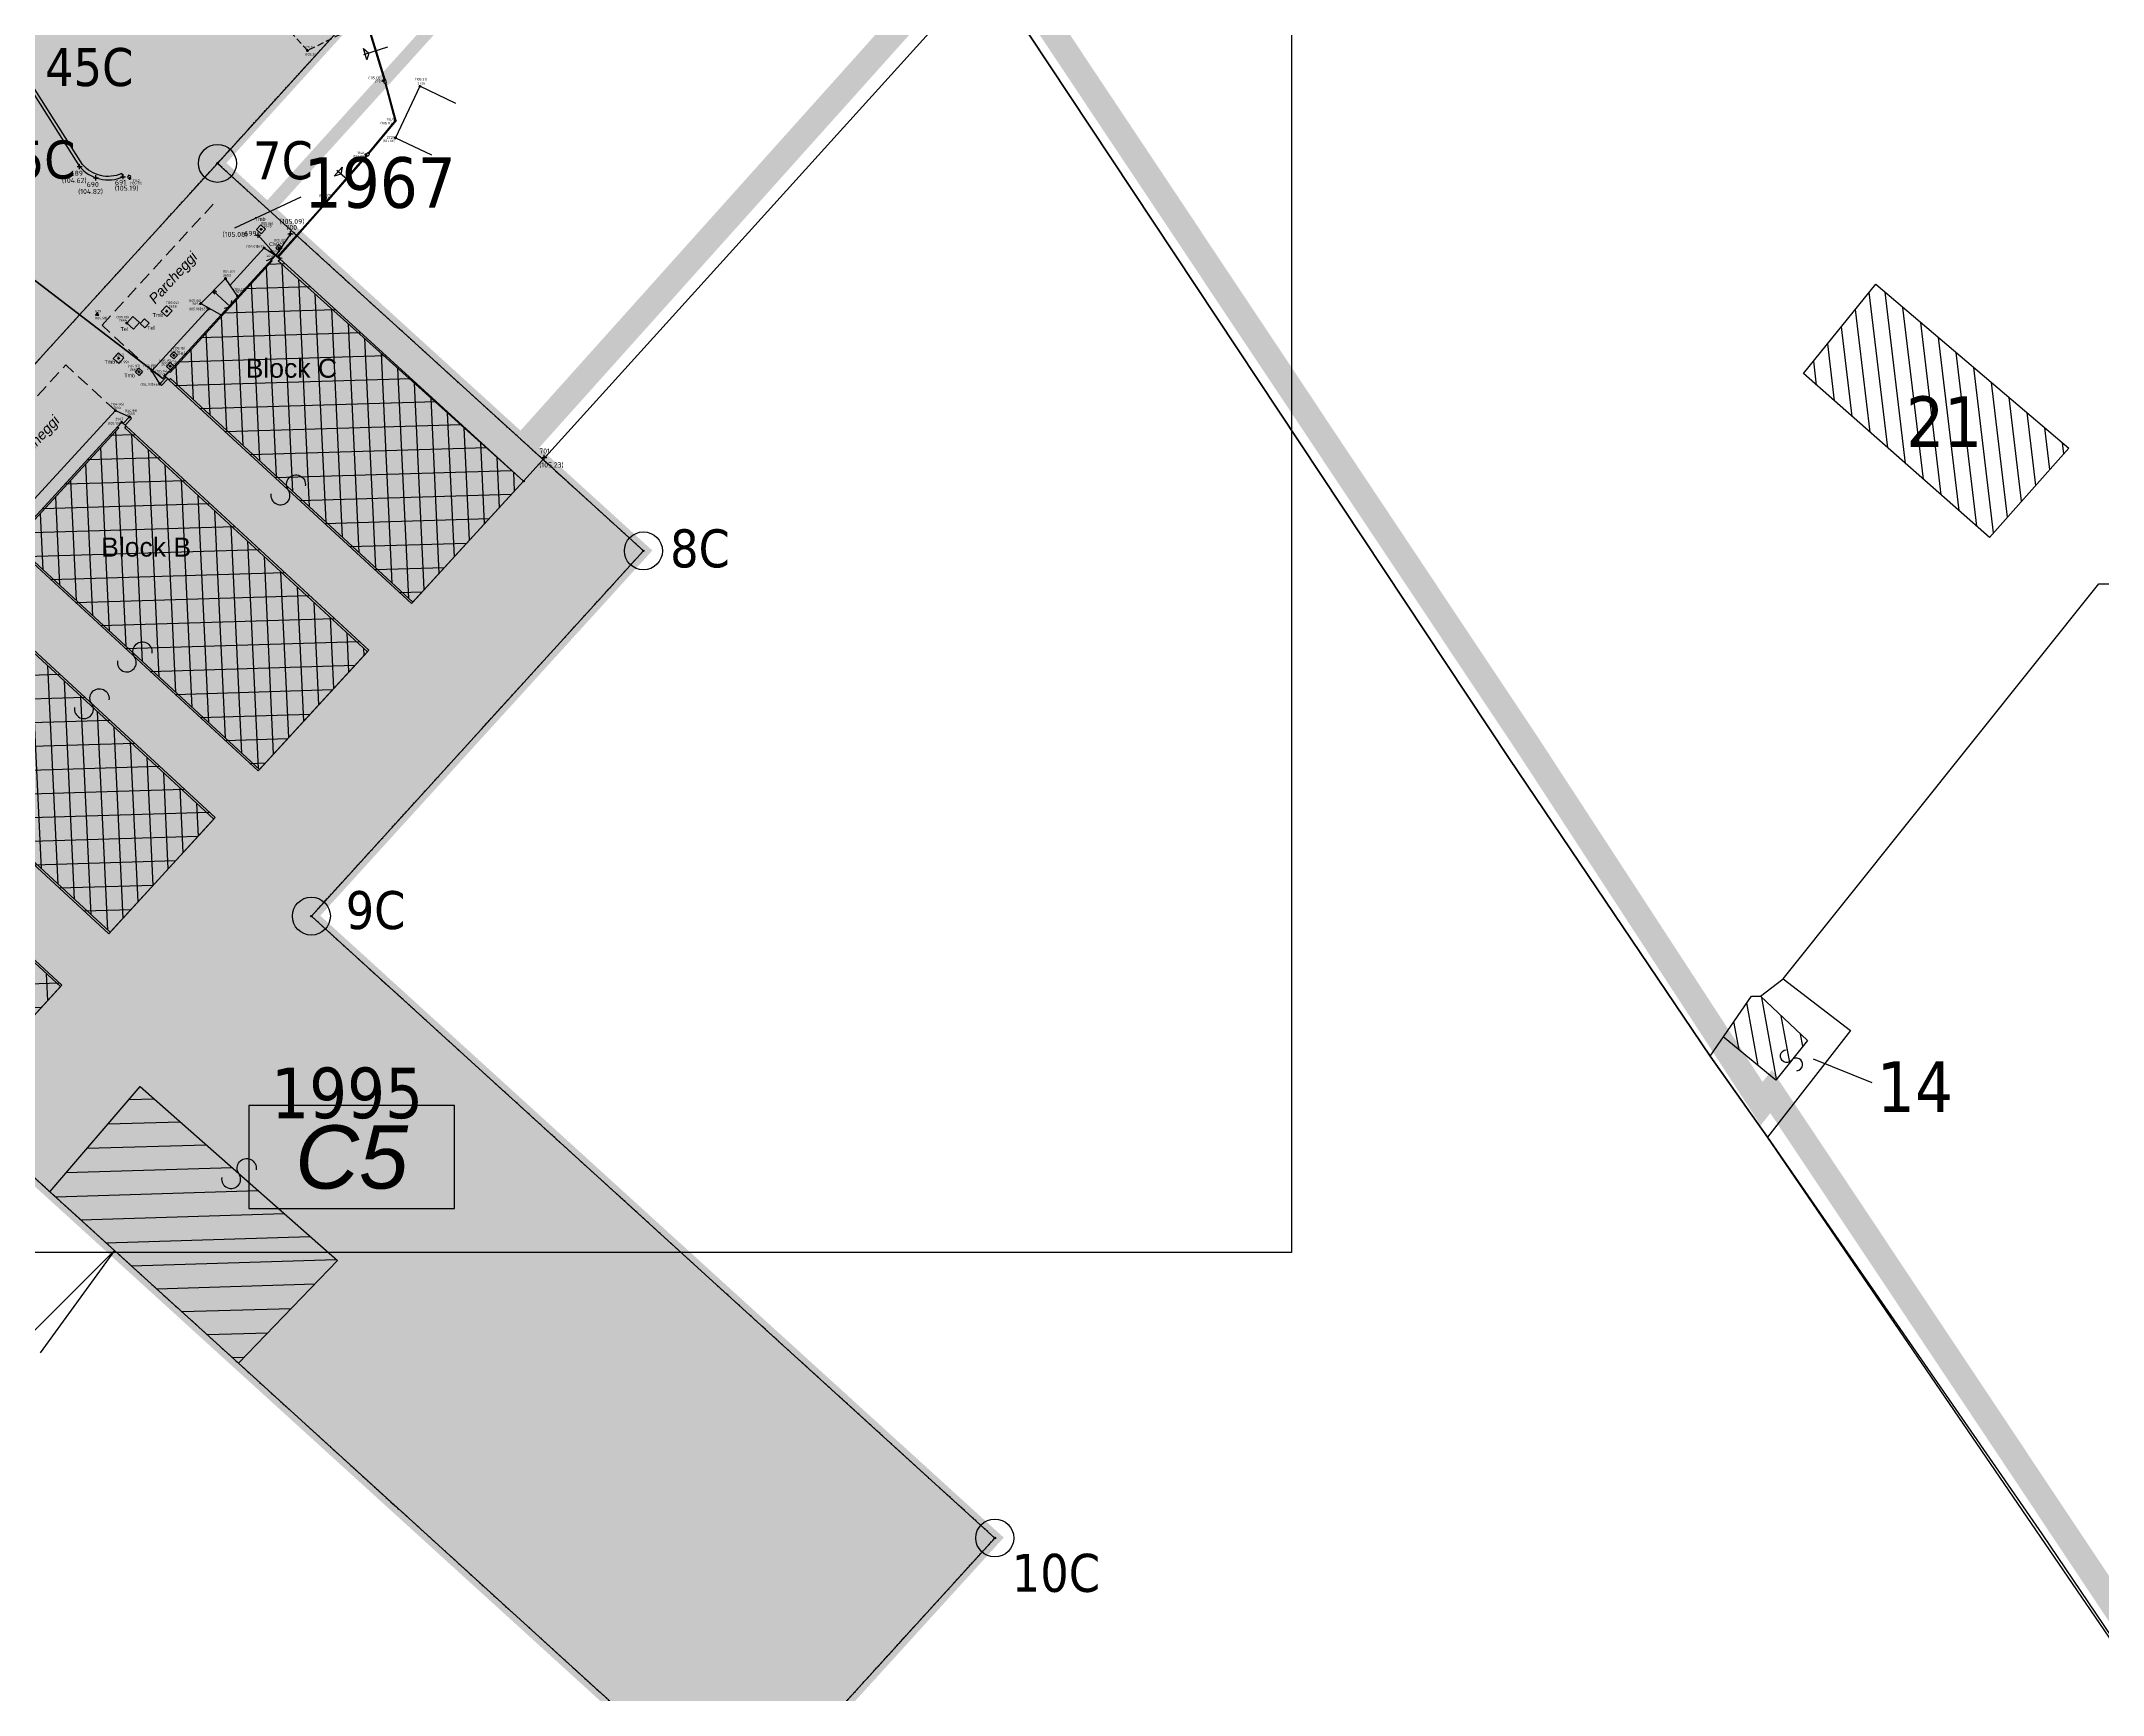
# Model space of a CAD drawing. Extents: x 9555 to 11275, y -8412 to -6382.
# Drawn here: x 10487.6 to 10650.5, y -8019.2 to -7888.6 of the extents above; entities that cross this region are included whole.
import ezdxf
from ezdxf.enums import TextEntityAlignment as Align

# ---------------------------------------------------------------- set-up
doc = ezdxf.new("R2010")
doc.units = 0
doc.header["$MEASUREMENT"] = 0
doc.header["$XCLIPFRAME"] = 2
doc.header["$PDMODE"] = 33
doc.header["$PDSIZE"] = 0.12
for name, pattern in [('DASHED', [0.75, 0.5, -0.25]), ('DASHEDX2', [1.5, 1, -0.5]), ('PHANTOM2', [1.25, 0.625, -0.125, 0.125, -0.125, 0.125, -0.125]), ('TRATTEGGIATA', [0.75, 0.5, -0.25])]:
    doc.linetypes.add(name, pattern=pattern)
doc.layers.get('0').update_dxf_attribs({"color": 53, "lineweight": 50})
for name, color, linetype in [('01_PROG', 7, 'Continuous'), ('02_CAT', 7, 'Continuous'), ('Conf Lotti-Retino', 253, 'Continuous'), ('Conf Lotti-Txt', 7, 'Continuous'), ('Conf Lotti_xLIMITE Comparto', 30, 'DASHEDX2'), ('Conf-N', 7, 'Continuous'), ('Conf-P', 2, 'Continuous'), ('Fgl-Cat_Txt-DivisioneAllegati', 161, 'DASHEDX2'), ('GEI-Nome_P', 6, 'Continuous'), ('GEI-Punti', 7, 'Continuous'), ('Gei-Punti_3D', 3, 'Continuous'), ('GEI-Quote_P', 3, 'Continuous'), ('GEI-Simboli', 6, 'Continuous'), ('Immagine', 181, 'Continuous'), ('Ril-Fabbr_Num', 7, 'Continuous'), ('Ril-Fabbr_Retino', 8, 'Continuous'), ('Ril-Muretto', 200, 'Continuous'), ('Ril-Muro', 6, 'Continuous'), ('Ril-Recinzione_Metallica', 4, 'Continuous'), ('Ril-Strada', 4, 'Continuous'), ('Ril-Struttura_cls', 4, 'Continuous'), ('Ril-Struttura_Rampa', 4, 'Continuous'), ('Ril-Tomb_CEMENTO-Cls', 5, 'Continuous'), ('Ril-Tomb_Telefono', 5, 'Continuous'), ('Ril-Tombino', 5, 'Continuous')]:
    doc.layers.add(name, color=color, linetype=linetype)
for name, color, linetype, lineweight in [('Conf Lotti', 2, 'PHANTOM2', 30), ('Fgl.957D_Estratto', 162, 'Continuous', 30), ('Fgl.957E_Estratto', 5, 'Continuous', 30), ('Fgl.958_Estratto', 190, 'Continuous', 30), ('Fr01 Fgl. 957D', 140, 'Continuous', 30), ('Fr02 Fgl. 957E', 150, 'Continuous', 30), ('Ril-Fabbr', 9, 'Continuous', 30), ('x Area Rilievo', 1, 'Continuous', 15)]:
    doc.layers.add(name, color=color, linetype=linetype, lineweight=lineweight)
doc.layers.add('Gei-Nome_p(OFF)', color=251, linetype='Continuous', plot=False)
doc.styles.add('Arial', font='arial.ttf')
doc.styles.add('ArialCorsivo', font='ariali.ttf')
doc.styles.add('HELVLA', font='helvl', dxfattribs={"width": 0.8})
doc.styles.get("Standard").update_dxf_attribs({"font": 'isocp.shx'})
doc.styles.add('Tahoma', font='tahoma.ttf')
picture_1 = doc.add_image_def('image1.png', size_in_pixel=(3510, 4950))
picture_2 = doc.add_image_def('image2.png', size_in_pixel=(4950, 3510))
picture_3 = doc.add_image_def('image3.png', size_in_pixel=(3510, 4950))

# ---------------------------------------------------------------- blocks, each defined once
blk = doc.blocks.new('LOTTO-N')
at = {"layer": 'Conf Lotti-Txt'}
blk.add_lwpolyline([(-1.625, -0.814), (1.625, -0.814), (1.625, 0.814), (-1.625, 0.814)], close=True, dxfattribs=at)
at = {"layer": 'Conf Lotti-Txt', "style": 'ArialCorsivo', "flags": 4}
blk.add_attdef('Num', text='', height=1, dxfattribs=at).set_placement((0, 0), align=Align.MIDDLE)
blk = doc.blocks.new('P-Lotto')
at = {"layer": 'Conf-N'}
blk.add_circle((0, 0), 1.5, dxfattribs=at)
at = {"layer": 'Conf-P'}
blk.add_point((0, 0), dxfattribs=at)
blk = doc.blocks.new('20043-1_Prog-Confini')
at = {"layer": 'Conf Lotti-Retino'}
h = blk.add_hatch(color=256, dxfattribs=at)
h.paths.add_polyline_path([(10440.9, -7860.83), (10481.59, -7897.83), (10443.96, -7939.22), (10455.05, -7949.31), (10501.48, -7898.27), (10547.19, -7848), (10411.97, -7725.03), (10340.58, -7745.23), (10225.51, -7871.76), (10219.57, -7866.35), (10165.52, -7925.78), (10195.69, -7953.18), (10249.91, -8002.48), (10270.62, -8021.32), (10278.9, -8012.22), (10188.64, -7930.14), (10307.73, -7799.19), (10366.91, -7853.01), (10397.98, -7881.27), (10388.56, -7891.63), (10401.88, -7903.74)])
h.paths.add_polyline_path([(10406.06, -7872.39), (10374.99, -7844.14), (10315.8, -7790.31), (10347.15, -7755.84), (10408.83, -7738.39), (10442.94, -7769.41), (10528.02, -7846.79), (10491.69, -7886.74), (10437.68, -7837.62)], flags=16)
blk.add_hatch(color=41, dxfattribs=at).paths.add_polyline_path([(10455.05, -7949.31), (10542.72, -8029.04), (10562.91, -8006.85), (10508.9, -7957.73), (10535.14, -7928.88), (10501.48, -7898.27)])
at = {"layer": 'Conf Lotti'}
for p, q in [((10455.05, -7949.31), (10547.19, -7848)), ((10535.14, -7928.88), (10501.48, -7898.27)), ((10508.9, -7957.73), (10535.14, -7928.88)), ((10443.96, -7939.22), (10542.72, -8029.04)), ((10562.91, -8006.85), (10508.9, -7957.73)), ((10542.72, -8029.04), (10562.91, -8006.85))]:
    blk.add_line(p, q, dxfattribs=at)
at = {"layer": 'Conf Lotti_xLIMITE Comparto', "const_width": 1}
blk.add_lwpolyline([(10220.16, -8076.81), (10388.56, -7891.63), (10442.57, -7940.74), (10443.96, -7939.22), (10542.72, -8029.04), (10562.91, -8006.85), (10508.9, -7957.73), (10535.14, -7928.88), (10501.48, -7898.27), (10547.19, -7848), (10411.97, -7725.03), (10340.58, -7745.23), (10225.51, -7871.76), (10219.57, -7866.35), (10165.52, -7925.78), (10195.69, -7953.18), (10145.19, -8008.63)], close=True, dxfattribs=at)
at = {"layer": 'Conf Lotti_xLIMITE Comparto', "linetype": 'Continuous'}
blk.add_lwpolyline([(10419.2, -7998.27), (10479.2, -7998.27), (10493.34, -7984.13), (10487.46, -7992.22)], dxfattribs=at)
at = {"layer": 'Conf Lotti-Txt'}
ref = blk.add_blockref('LOTTO-N', (10512.08, -7976.75), dxfattribs=dict(at, xscale=5, yscale=5, zscale=5))
ref.add_attrib('Num', 'C5', dxfattribs={"height": 5, "style": 'ArialCorsivo'}).set_placement((10512.08, -7976.75), align=Align.MIDDLE)
at = {"layer": 'Conf-P'}
for p in [(10501.48, -7898.27), (10535.14, -7928.88), (10508.9, -7957.73), (10562.91, -8006.85)]:
    blk.add_blockref('P-Lotto', p, dxfattribs=at)
at = {"layer": 'Conf-N', "style": 'Tahoma'}
for s, p in [('45C', (10487.86, -7892.16)), ('15C', (10483.29, -7899.47)), ('7C', (10504.3, -7899.52)), ('8C', (10537.25, -7930.18)), ('9C', (10511.61, -7958.75)), ('10C', (10564.25, -8011.1))]:
    blk.add_text(s, height=3, dxfattribs=at).set_placement(p)
blk = doc.blocks.new('-Fgl. 957D Estratto Foglio Intero_PostFR1')
at = {"layer": 'Immagine'}
image = blk.add_image(picture_1, insert=(10047.11, -8052.47), size_in_units=(594.32, 838.15), rotation=0.00162, dxfattribs=at)
image.set_boundary_path([(307.5, 335.18), (3170.12, 4586.92)])
image.dxf.flags = 15
blk = doc.blocks.new('-Fgl. 957E Estratto Foglio Intero_PostFR2')
at = {"layer": 'Immagine'}
image = blk.add_image(picture_2, insert=(9917.28, -8422.51), size_in_units=(838.18, 594.35), rotation=0.00109, dxfattribs=at)
image.set_boundary_path([(308.76, 193.63), (4680.16, 3410.46)])
image.dxf.flags = 15
blk = doc.blocks.new('-Fgl. 958 Estratto Foglio Intero_PostFR3')
at = {"layer": 'Immagine'}
image = blk.add_image(picture_3, insert=(9716.79, -8308.18), size_in_units=(1485.81, 2095.38), rotation=-0.00104, dxfattribs=at)
image.set_boundary_path([(486.986, 415.044), (2987.88, 4584.843)])
image.dxf.flags = 15
blk = doc.blocks.new('- Fogli_Unione (Estratti_20043_SpostatoComeAll.957E_SuRIL_PostFR1-FR2-FR3 (2021-02-08)')
for name in ['-Fgl. 958 Estratto Foglio Intero_PostFR3', '-Fgl. 957D Estratto Foglio Intero_PostFR1', '-Fgl. 957E Estratto Foglio Intero_PostFR2']:
    blk.add_blockref(name, (0, 0))
blk = doc.blocks.new('2493-1_PostFRAZ')
at = {"layer": 'Fgl.957D_Estratto', "lineweight": -3}
h = blk.add_hatch(dxfattribs=at)
h.set_pattern_fill('ANSI31', color=174, scale=15, angle=316.73122, style=0)
h.paths.add_polyline_path([(10469.66, -7945.17), (10460.98, -7954.7), (10480.59, -7972.54), (10489.18, -7963.18)])
h.paths.add_polyline_path([(10495.38, -7971.19), (10488.24, -7979.5), (10503.15, -7993.05), (10510.96, -7984.94)])
h.paths.add_polyline_path([(10506.09, -7905.52), (10497.33, -7915.07), (10516.81, -7933.04), (10525.67, -7923.37)])
h.paths.add_polyline_path([(10504.69, -7946.26), (10485.18, -7928.25), (10493.91, -7918.71), (10513.43, -7936.72)])
h.paths.add_polyline_path([(10501.3, -7949.95), (10481.79, -7931.95), (10473.39, -7941.13), (10492.89, -7959.12)])
at = {"layer": 'Fgl.958_Estratto', "lineweight": -3}
h = blk.add_hatch(dxfattribs=at)
h.set_pattern_fill('ANSI31', color=174, scale=10, angle=231.802, style=0)
h.set_pattern_definition([(276.801993, (11148.3709, 5134.433), (1.24120174, 0.14804812), [])])
h.paths.add_polyline_path([(10647.78, -7920.76), (10641.52, -7927.82), (10626.83, -7914.88), (10632.53, -7907.82)])
h = blk.add_hatch(dxfattribs=at)
h.set_pattern_fill('ANSI31', color=174, scale=10, angle=235.3175, style=0)
h.set_pattern_definition([(280.317459, (10326.2632, 5093.7687), (1.22978813, 0.22387752), [])])
h.paths.add_polyline_path([(10627.13, -7967.55), (10624.62, -7970.68), (10620.48, -7967.26), (10622.71, -7964.04), (10623.41, -7964.05)])
at = {"layer": 'Fgl-Cat_Txt-DivisioneAllegati', "const_width": 2}
blk.add_lwpolyline([(10702.69, -8099.8), (10705.7, -8097.6), (10665, -8032.71), (10624.26, -7971.58), (10623.51, -7972.54), (10605.08, -7944.28), (10562.18, -7879.9), (10525.19, -7921.14), (10505.72, -7903.79), (10497.19, -7913.06), (10472.27, -7892.92), (10440.45, -7863.62), (10396.21, -7912.03), (10395.18, -7911.1), (10388.24, -7918.53), (10387.58, -7917.81), (10339.97, -7969.72), (10333.59, -7976.51), (10323.14, -7967.25), (10242.66, -7892.83), (10231.65, -7862.04)], dxfattribs=at)
at = {"layer": 'Fgl.957D_Estratto'}
blk.add_lwpolyline([(10246.98, -7899.38), (10263.11, -7914.55), (10321.69, -7968.84), (10333.58, -7979.54), (10341.57, -7971.12), (10387.52, -7920.83), (10388.26, -7921.57), (10395.95, -7913.34), (10396.94, -7914.25), (10406.33, -7903.43), (10440.26, -7866.1), (10476.37, -7899.37), (10497.16, -7915.26), (10506.09, -7905.52), (10525.67, -7923.37), (10562.24, -7882.95)], dxfattribs=at)
at = {"layer": 'Fgl.957E_Estratto'}
for points in [[(10701.6, -8098.12), (10703.24, -8096.9), (10670.76, -8043.61), (10623.97, -7975.2), (10619.43, -7968.79), (10603.55, -7945.28), (10562.24, -7882.95), (10525.67, -7923.37), (10506.09, -7905.52), (10497.16, -7915.26), (10476.37, -7899.37), (10440.26, -7866.1), (10406.33, -7903.43), (10396.94, -7914.25), (10395.95, -7913.34), (10388.26, -7921.57), (10387.52, -7920.83), (10341.57, -7971.12), (10333.58, -7979.54), (10321.69, -7968.84), (10263.11, -7914.55), (10246.98, -7899.38)], [(10497.33, -7915.07), (10516.81, -7933.04), (10525.67, -7923.37)], [(10480.56, -7972.58), (10489.18, -7963.18), (10469.66, -7945.17)], [(10488.24, -7979.5), (10495.38, -7971.19), (10510.96, -7984.94), (10503.15, -7993.05)]]:
    blk.add_lwpolyline(points, dxfattribs=at)
for points in [[(10504.69, -7946.26), (10485.18, -7928.25), (10493.91, -7918.71), (10513.43, -7936.72)], [(10501.3, -7949.95), (10481.79, -7931.95), (10473.39, -7941.13), (10492.89, -7959.12)]]:
    blk.add_lwpolyline(points, close=True, dxfattribs=at)
for points in [[(10505.71, -7924.36, 1.496606), (10507.07, -7924.05, -1.496606), (10508.42, -7923.75)], [(10493.58, -7937.56, 1.496606), (10494.93, -7937.26, -1.496606), (10496.29, -7936.95)], [(10490.19, -7941.25, 1.496606), (10491.54, -7940.95, -1.496606), (10492.9, -7940.65)], [(10501.82, -7978.37, 1.496606), (10503.17, -7978.06, -1.496606), (10504.53, -7977.76)]]:
    blk.add_lwpolyline(points, format="xyb", dxfattribs=at)
at = {"layer": 'Fgl.958_Estratto'}
blk.add_line((10627.58, -7969.01), (10632.23, -7970.86), dxfattribs=at)
for points in [[(10572.59, -7655), (10558.95, -7661.73), (10493, -7695.39), (10465.37, -7710.82), (10460.55, -7714.47), (10455.43, -7719.71), (10451.89, -7724.54), (10447.52, -7731.88), (10440.03, -7747.64), (10436.87, -7755.15), (10492.98, -7844.03), (10523.92, -7825.12), (10562.24, -7882.95), (10603.55, -7945.28), (10619.43, -7968.79), (10623.97, -7975.2), (10645.66, -8006.53), (10670.76, -8043.61), (10703.02, -8097.08)], [(10619.43, -7968.79), (10622.71, -7964.04), (10623.41, -7964.05), (10625.21, -7962.68), (10650.15, -7931.48), (10652.89, -7931.48), (10703.83, -7968.48), (10716.08, -7956.67), (10752.16, -7993.59)], [(10625.21, -7962.68), (10630.54, -7966.75), (10623.97, -7975.2)], [(10623.41, -7964.05), (10627.13, -7967.55), (10624.62, -7970.68), (10620.48, -7967.26)]]:
    blk.add_lwpolyline(points, dxfattribs=at)
blk.add_lwpolyline([(10632.53, -7907.82), (10647.78, -7920.76), (10641.52, -7927.82), (10626.83, -7914.88)], close=True, dxfattribs=at)
blk.add_lwpolyline([(10626.29, -7969.94, 1.496606), (10625.87, -7969.12, -1.496606), (10625.46, -7968.29)], format="xyb", dxfattribs=at)
at = {"layer": 'Fr01 Fgl. 957D'}
blk.add_line((10502.84, -7903.36), (10508.09, -7900.92), dxfattribs=at)
for points in [[(10501.48, -7898.27), (10542.5, -7853.16)], [(10501.48, -7898.27), (10490.59, -7910.24)], [(10527.21, -7921.67), (10501.48, -7898.27)]]:
    blk.add_lwpolyline(points, dxfattribs=at)
at = {"layer": 'Fr02 Fgl. 957E', "color": 140}
blk.add_line((10503.15, -7993.05), (10488.24, -7979.5), dxfattribs=at)
at = {"layer": 'Fr02 Fgl. 957E'}
for points in [[(10490.59, -7910.24), (10455.05, -7949.31), (10460.98, -7954.7)], [(10503.15, -7993.05), (10542.72, -8029.04), (10562.91, -8006.85), (10508.9, -7957.73), (10535.14, -7928.88), (10527.21, -7921.67)], [(10480.59, -7972.54), (10488.24, -7979.5)]]:
    blk.add_lwpolyline(points, dxfattribs=at)
at = {"layer": '02_CAT'}
blk.add_blockref('- Fogli_Unione (Estratti_20043_SpostatoComeAll.957E_SuRIL_PostFR1-FR2-FR3 (2021-02-08)', (2.4, 6.76), dxfattribs=at)
at = {"layer": 'Fgl.958_Estratto', "style": 'Tahoma'}
for s, p in [('21', (10634.93, -7920.67)), ('14', (10632.62, -7973.2))]:
    blk.add_text(s, height=4, dxfattribs=at).set_placement(p)
at = {"layer": 'Fr01 Fgl. 957D', "style": 'Tahoma'}
blk.add_text('1967', height=4, dxfattribs=at).set_placement((10508.31, -7901.78))
at = {"layer": 'Fr02 Fgl. 957E', "style": 'Tahoma'}
blk.add_text('1995', height=4, dxfattribs=at).set_placement((10505.72, -7973.69))

msp = doc.modelspace()

# ---------------------------------------------------------------- hatches: boundary and pattern name
at = {"layer": 'Ril-Fabbr_Retino'}
h = msp.add_hatch(dxfattribs=at)
h.set_pattern_fill('ANSI31', color=256, scale=10, angle=47.7)
edge = h.paths.add_edge_path()
edge.add_line((10469.91, -7945.62), (10470.02, -7945.5))
edge.add_line((10470.02, -7945.5), (10469.66, -7945.17))
edge.add_line((10469.66, -7945.17), (10469.33, -7945.53))
edge.add_line((10469.33, -7945.53), (10469.43, -7945.63))
edge.add_line((10469.43, -7945.63), (10461.37, -7954.43))
edge.add_line((10461.37, -7954.43), (10461.26, -7954.33))
edge.add_line((10461.26, -7954.33), (10460.93, -7954.69))
edge.add_line((10460.93, -7954.69), (10461.29, -7955.02))
edge.add_line((10461.29, -7955.02), (10461.4, -7954.91))
edge.add_line((10461.4, -7954.91), (10480.32, -7972.36))
edge.add_arc((10478.38, -7974.7), 3.04, 44.3007, 50.3101, ccw=False)
edge.add_line((10480.56, -7972.58), (10489.07, -7963.29))
edge.add_line((10489.07, -7963.29), (10469.91, -7945.62))
h.paths.add_polyline_path([(10501.19, -7950.07), (10482.04, -7932.4), (10482.15, -7932.28), (10481.79, -7931.95), (10481.45, -7932.31), (10481.56, -7932.4), (10473.82, -7940.86), (10473.72, -7940.77), (10473.39, -7941.13), (10473.5, -7941.23), (10473.49, -7941.23), (10473.75, -7941.46), (10473.86, -7941.34), (10493, -7959)])
h.paths.add_polyline_path([(10513.33, -7936.84), (10494.17, -7919.16), (10494.27, -7919.04), (10493.91, -7918.71), (10493.58, -7919.07), (10493.68, -7919.16), (10485.61, -7927.99), (10485.51, -7927.89), (10485.18, -7928.25), (10485.54, -7928.59), (10485.65, -7928.47), (10504.8, -7946.14)])
h.paths.add_polyline_path([(10525.67, -7923.37), (10506.29, -7905.96), (10506.4, -7905.85), (10506.04, -7905.51), (10505.71, -7905.88), (10505.81, -7905.97), (10497.74, -7914.78), (10497.64, -7914.69), (10497.31, -7915.05), (10497.67, -7915.38), (10497.78, -7915.26), (10516.92, -7932.92)])
h.paths.add_polyline_path([(10473.62, -7941.21), (10473.75, -7941.21), (10473.75, -7940.94), (10473.62, -7940.94)], flags=16)
h.paths.add_polyline_path([(10481.57, -7932.16), (10481.76, -7932.16), (10481.76, -7931.87), (10481.57, -7931.87)])

# ---------------------------------------------------------------- linework, layer by layer
for p, q in [((10497.42, -7915.15), (10497.31, -7915.05)), ((10494.04, -7918.82), (10493.91, -7918.71))]:
    msp.add_line(p, q)
at = {"layer": 'Gei-Nome_p(OFF)'}
for p, q in [((10504.49, -7903.94), (10504.89, -7903.94)), ((10504.69, -7904.14), (10504.69, -7903.74)), ((10507.05, -7903.83), (10507.45, -7903.83)), ((10507.25, -7904.03), (10507.25, -7903.63))]:
    msp.add_line(p, q, dxfattribs=at)
msp.add_lwpolyline([(10507.25, -7903.83), (10506.09, -7905.52), (10504.69, -7903.94)], dxfattribs=at)
for centre, radius, start, end in [((10504.69, -7903.94), 2.11, 288.0728, 324.8778), ((10507.25, -7903.83), 2.05, 221.1516, 251.0531)]:
    msp.add_arc(centre, radius, start, end, dxfattribs=at)
for p in [(10507.25, -7903.83), (10506.09, -7905.52)]:
    msp.add_point(p, dxfattribs=at)
at = {"layer": 'GEI-Punti', "lineweight": 30}
msp.add_lwpolyline([(10491.98, -7910.04), (10491.85, -7910.27), (10492.11, -7910.27)], close=True, dxfattribs=at)
at = {"layer": 'GEI-Punti'}
for p in [(10508.6, -7889.36), (10514.6, -7891.74), (10517.48, -7892.18), (10515.53, -7894.9), (10515.55, -7896.25), (10513.21, -7897.58), (10490.59, -7898.53), (10491.88, -7899.41), (10494.02, -7899.33), (10494.56, -7899.46), (10509.99, -7901.28), (10504.93, -7903.48), (10505.17, -7904.95), (10506.04, -7905.51), (10506.34, -7904.94), (10502.12, -7907.36), (10500.17, -7909.34), (10503.06, -7908.73), (10491.98, -7910.19), (10494.32, -7910.88), (10497.47, -7909.95), (10500.8, -7909.76), (10493.67, -7913.66), (10497.74, -7914.29), (10498.03, -7913.43), (10495.28, -7914.73), (10496.3, -7914.67), (10496.93, -7915.68), (10497.31, -7915.05), (10493.42, -7917.8), (10493.91, -7918.71), (10494.53, -7918.29), (10525.67, -7923.37)]:
    msp.add_point(p, dxfattribs=at)
at = {"layer": 'Gei-Punti_3D'}
for p in [(10508.6, -7889.36, 105.24), (10514.6, -7891.74, 105.17), (10517.48, -7892.18, 105.31), (10515.53, -7894.9, 105.11), (10515.55, -7896.25, 105.06), (10513.21, -7897.58, 105.08), (10490.59, -7898.53, 104.62), (10491.88, -7899.41, 104.82), (10494.02, -7899.33, 105.19), (10494.56, -7899.46, 105.1), (10509.99, -7901.28, 105.07), (10504.69, -7903.94, 105.08), (10504.93, -7903.48, 105.06), (10507.25, -7903.83, 105.09), (10505.17, -7904.95, 105.01), (10506.04, -7905.51, 105.03), (10506.34, -7904.94, 105.02), (10502.12, -7907.36, 105.02), (10500.17, -7909.34, 105), (10503.06, -7908.73, 105.2), (10491.98, -7910.19, 104.98), (10494.32, -7910.88, 105), (10497.47, -7909.95, 105.04), (10500.8, -7909.76, 105.06), (10493.67, -7913.66, 104.99), (10497.74, -7914.29, 105.15), (10498.03, -7913.43, 105.15), (10495.28, -7914.73, 104.97), (10496.3, -7914.67, 104.98), (10496.93, -7915.68, 104.99), (10497.31, -7915.05, 105.14), (10493.42, -7917.8, 104.96), (10493.91, -7918.71, 105.13), (10494.53, -7918.29, 104.99), (10527.31, -7921.49, 105.23)]:
    msp.add_point(p, dxfattribs=at)
at = {"layer": 'GEI-Simboli'}
for p, q in [((10508.5, -7889.36), (10508.7, -7889.36)), ((10508.6, -7889.46), (10508.6, -7889.26)), ((10514.5, -7891.74), (10514.7, -7891.74)), ((10514.6, -7891.84), (10514.6, -7891.64)), ((10517.38, -7892.18), (10517.58, -7892.18)), ((10517.48, -7892.28), (10517.48, -7892.08)), ((10515.53, -7895), (10515.53, -7894.8)), ((10515.43, -7894.9), (10515.63, -7894.9)), ((10515.45, -7896.25), (10515.65, -7896.25)), ((10515.55, -7896.35), (10515.55, -7896.15)), ((10513.11, -7897.58), (10513.31, -7897.58)), ((10513.21, -7897.68), (10513.21, -7897.48)), ((10490.39, -7898.53), (10490.79, -7898.53)), ((10490.59, -7898.73), (10490.59, -7898.33)), ((10491.68, -7899.41), (10492.08, -7899.41)), ((10491.88, -7899.61), (10491.88, -7899.21)), ((10493.82, -7899.33), (10494.22, -7899.33)), ((10494.02, -7899.53), (10494.02, -7899.13)), ((10494.46, -7899.46), (10494.66, -7899.46)), ((10494.56, -7899.56), (10494.56, -7899.36)), ((10509.89, -7901.28), (10510.09, -7901.28)), ((10509.99, -7901.38), (10509.99, -7901.18)), ((10504.83, -7903.48), (10505.03, -7903.48)), ((10504.93, -7903.58), (10504.93, -7903.38)), ((10505.07, -7904.95), (10505.27, -7904.95)), ((10505.17, -7905.05), (10505.17, -7904.85)), ((10505.94, -7905.51), (10506.14, -7905.51)), ((10506.04, -7905.61), (10506.04, -7905.41)), ((10506.24, -7904.94), (10506.44, -7904.94)), ((10506.34, -7905.04), (10506.34, -7904.84)), ((10502.02, -7907.36), (10502.23, -7907.36)), ((10502.12, -7907.46), (10502.12, -7907.26)), ((10500.07, -7909.34), (10500.27, -7909.34)), ((10500.17, -7909.44), (10500.17, -7909.24)), ((10502.96, -7908.73), (10503.16, -7908.73)), ((10503.06, -7908.83), (10503.06, -7908.63)), ((10491.88, -7910.19), (10492.08, -7910.19)), ((10491.98, -7910.29), (10491.98, -7910.09)), ((10494.22, -7910.88), (10494.42, -7910.88)), ((10494.32, -7910.98), (10494.32, -7910.78)), ((10497.37, -7909.95), (10497.57, -7909.95)), ((10497.47, -7910.05), (10497.47, -7909.85)), ((10500.7, -7909.76), (10500.9, -7909.76)), ((10500.8, -7909.86), (10500.8, -7909.66)), ((10493.57, -7913.66), (10493.77, -7913.66)), ((10493.67, -7913.76), (10493.67, -7913.56)), ((10497.64, -7914.29), (10497.84, -7914.29)), ((10497.74, -7914.39), (10497.74, -7914.19)), ((10497.93, -7913.43), (10498.13, -7913.43)), ((10498.03, -7913.53), (10498.03, -7913.33)), ((10495.18, -7914.73), (10495.38, -7914.73)), ((10495.28, -7914.83), (10495.28, -7914.63)), ((10496.2, -7914.67), (10496.4, -7914.67)), ((10496.3, -7914.77), (10496.3, -7914.57)), ((10496.83, -7915.68), (10497.03, -7915.68)), ((10496.93, -7915.78), (10496.93, -7915.58)), ((10497.21, -7915.05), (10497.41, -7915.05)), ((10497.31, -7915.15), (10497.31, -7914.95)), ((10493.32, -7917.8), (10493.52, -7917.8)), ((10493.42, -7917.9), (10493.42, -7917.7)), ((10493.81, -7918.71), (10494.01, -7918.71)), ((10493.91, -7918.81), (10493.91, -7918.61)), ((10494.43, -7918.29), (10494.63, -7918.29)), ((10494.53, -7918.39), (10494.53, -7918.19)), ((10527.11, -7921.49), (10527.51, -7921.49)), ((10527.31, -7921.69), (10527.31, -7921.29))]:
    msp.add_line(p, q, dxfattribs=at)
at = {"layer": 'Ril-Fabbr'}
for points in [[(10525.67, -7923.37), (10506.29, -7905.96), (10506.4, -7905.85), (10506.04, -7905.51), (10505.71, -7905.88), (10505.81, -7905.97), (10497.74, -7914.78), (10497.64, -7914.69), (10497.31, -7915.05), (10497.67, -7915.38), (10497.78, -7915.26), (10516.92, -7932.92), (10525.67, -7923.37)], [(10489.07, -7963.29), (10469.91, -7945.62), (10470.02, -7945.5), (10469.66, -7945.17), (10469.33, -7945.53), (10469.43, -7945.63), (10461.37, -7954.43), (10461.26, -7954.33), (10460.93, -7954.69), (10461.29, -7955.02), (10461.4, -7954.91), (10480.56, -7972.58), (10489.07, -7963.29)]]:
    msp.add_lwpolyline(points, dxfattribs=at)
for points in [[(10513.33, -7936.84), (10494.17, -7919.16), (10494.27, -7919.04), (10493.91, -7918.71), (10493.58, -7919.07), (10493.68, -7919.16), (10485.61, -7927.99), (10485.51, -7927.89), (10485.18, -7928.25), (10485.54, -7928.59), (10485.65, -7928.47), (10504.8, -7946.14)], [(10493, -7959), (10501.19, -7950.07), (10482.04, -7932.4), (10482.15, -7932.28), (10481.79, -7931.95), (10481.45, -7932.31), (10481.56, -7932.4), (10473.82, -7940.86), (10473.72, -7940.77), (10473.39, -7941.13), (10473.75, -7941.46), (10473.86, -7941.34)]]:
    msp.add_lwpolyline(points, close=True, dxfattribs=at)
at = {"layer": 'Ril-Muretto'}
msp.add_lwpolyline([(10493.91, -7899.08, -0.328146), (10490.81, -7898.37), (10483.45, -7886.78), (10481.18, -7884.77), (10474.96, -7874.98), (10466.57, -7861.55), (10467.12, -7861.28), (10466.99, -7861.01), (10466.38, -7861.31, 0.23217), (10466.31, -7861.65), (10474.73, -7875.12), (10480.97, -7884.94), (10483.25, -7886.96), (10490.59, -7898.53, 0.330043), (10494.02, -7899.33)], format="xyb", close=True, dxfattribs=at)
at = {"layer": 'Ril-Muro'}
for points in [[(10497.42, -7915.15), (10496.93, -7915.68), (10497.07, -7915.82), (10497.56, -7915.28)], [(10494.19, -7918.96), (10494.68, -7918.42), (10494.53, -7918.29), (10494.04, -7918.82)]]:
    msp.add_lwpolyline(points, dxfattribs=at)
at = {"layer": 'Ril-Recinzione_Metallica'}
for p, q in [((10514.92, -7889.1), (10513.01, -7889.69)), ((10512.41, -7900.14), (10510.9, -7898.82)), ((10509.91, -7901.48), (10506.2, -7905.66)), ((10509.95, -7901.51), (10506.24, -7905.7))]:
    msp.add_line(p, q, dxfattribs=at)
for points in [[(10514.67, -7891.72), (10513.26, -7887.07), (10513.31, -7887.06), (10514.72, -7891.7)], [(10510.04, -7901.33), (10513.26, -7897.63), (10513.3, -7897.66), (10510.08, -7901.36)]]:
    msp.add_lwpolyline(points, close=True, dxfattribs=at)
at = {"layer": 'Ril-Recinzione_Metallica', "color": 7}
for points in [[(10513.01, -7889.19), (10513.43, -7889.56), (10513.29, -7890.1)], [(10514.66, -7891.93), (10514.85, -7891.88), (10514.79, -7891.68), (10514.6, -7891.74)], [(10513.21, -7897.58), (10513.36, -7897.71), (10513.49, -7897.56), (10513.34, -7897.43)], [(10494.38, -7899.38), (10494.56, -7899.46), (10494.64, -7899.28), (10494.46, -7899.2)], [(10511.33, -7898.56), (10511.23, -7899.11), (10510.7, -7899.28)], [(10509.85, -7901.43), (10510.01, -7901.56), (10510.14, -7901.41), (10509.99, -7901.28)]]:
    msp.add_lwpolyline(points, close=True, dxfattribs=at)
at = {"layer": 'Ril-Recinzione_Metallica'}
for points in [[(10513.4, -7897.48), (10515.53, -7894.9), (10514.73, -7891.91)], [(10513.44, -7897.52), (10515.59, -7894.91), (10514.78, -7891.9)]]:
    msp.add_lwpolyline(points, dxfattribs=at)
at = {"layer": 'Ril-Strada', "linetype": 'DASHEDX2'}
for p, q in [((10492.36, -7911.06), (10501.22, -7901.4)), ((10496.3, -7914.67), (10492.36, -7911.06)), ((10480.16, -7924.37), (10489.49, -7914.19)), ((10493.42, -7917.8), (10489.49, -7914.19))]:
    msp.add_line(p, q, dxfattribs=at)
at = {"layer": 'Ril-Strada', "linetype": 'DASHED'}
msp.add_lwpolyline([(10513.19, -7887.09), (10508.6, -7889.36), (10503.12, -7883.31), (10509.39, -7871.78), (10507.43, -7867.7)], dxfattribs=at)
at = {"layer": 'Ril-Strada'}
for points in [[(10502.48, -7907.89), (10505.17, -7904.95), (10506.04, -7905.51)], [(10496.93, -7915.68), (10496.3, -7914.67), (10500.83, -7909.7)], [(10484.73, -7928.95), (10484.06, -7927.95), (10493.42, -7917.8), (10494.53, -7918.29)]]:
    msp.add_lwpolyline(points, dxfattribs=at)
at = {"layer": 'Ril-Struttura_cls'}
msp.add_lwpolyline([(10520.33, -7893.53), (10517.48, -7892.18), (10515.55, -7896.25), (10518.4, -7897.6)], dxfattribs=at)
at = {"layer": 'Ril-Struttura_Rampa', "color": 8}
for p, q in [((10501.27, -7908.59), (10501.08, -7908.42)), ((10502.5, -7909.59), (10501.15, -7908.35)), ((10501.4, -7908.45), (10501.22, -7908.28))]:
    msp.add_line(p, q, dxfattribs=at)
for points in [[(10503.15, -7908.87), (10502.12, -7907.36), (10500.17, -7909.34), (10501.86, -7910.28)], [(10502.6, -7909.1), (10502.5, -7909.59), (10502.02, -7909.73)]]:
    msp.add_lwpolyline(points, dxfattribs=at)
at = {"layer": 'Ril-Tomb_CEMENTO-Cls'}
for points in [[(10506.09, -7904.95), (10506.35, -7905.19), (10506.58, -7904.93), (10506.32, -7904.69)], [(10497.46, -7914.31), (10497.73, -7914.01), (10498.02, -7914.28), (10497.75, -7914.58)]]:
    msp.add_lwpolyline(points, close=True, dxfattribs=at)
at = {"layer": 'Ril-Tomb_Telefono'}
for points in [[(10495.31, -7910.84), (10494.8, -7910.37), (10494.32, -7910.88), (10494.84, -7911.36)], [(10495.38, -7910.91), (10495.75, -7911.25), (10496.09, -7910.88), (10495.72, -7910.54)], [(10498.31, -7913.42), (10498.02, -7913.15), (10497.75, -7913.45), (10498.04, -7913.72)]]:
    msp.add_lwpolyline(points, close=True, dxfattribs=at)
at = {"layer": 'Ril-Tombino'}
for points in [[(10505.28, -7903.46), (10504.91, -7903.13), (10504.57, -7903.5), (10504.94, -7903.83)], [(10497.49, -7910.37), (10497.04, -7909.97), (10497.45, -7909.53), (10497.89, -7909.93)], [(10493.69, -7914.08), (10493.24, -7913.68), (10493.65, -7913.23), (10494.09, -7913.64)], [(10495.26, -7914.45), (10495.56, -7914.72), (10495.29, -7915.02), (10494.99, -7914.75)]]:
    msp.add_lwpolyline(points, close=True, dxfattribs=at)
at = {"layer": 'x Area Rilievo', "linetype": 'TRATTEGGIATA', "lineweight": 0, "ltscale": 10, "const_width": 1}
msp.add_lwpolyline([(10561.07, -7840.39), (10415.95, -7709.15), (10326.96, -7738.79), (10289, -7748.93), (10283.89, -7766.4), (10280.74, -7779.08), (10263.25, -7802.3), (10149.99, -7927.54), (10182.71, -7957.13), (10084.04, -8066.24), (10054.06, -8039.14), (10024.5, -8071.82), (10019.77, -8077.05), (10070.41, -8122.84), (10149.88, -8034.97), (10222.8, -8100.92), (10229.34, -8093.53), (10229.34, -8093.53), (10397.89, -7907.16), (10402.98, -7911.76), (10454.44, -7958.3)], close=True, dxfattribs=at)

# ---------------------------------------------------------------- block references
at = {"layer": '01_PROG'}
msp.add_blockref('20043-1_Prog-Confini', (0, 0), dxfattribs=at)
at = {"layer": '02_CAT'}
msp.add_blockref('2493-1_PostFRAZ', (0, 0), dxfattribs=at)

# ---------------------------------------------------------------- texts
at = {"layer": 'GEI-Nome_P'}
for s, height, p in [('2745', 0.2, (10508.4, -7889.21)), ('2724', 0.2, (10513.91, -7891.86)), ('2726', 0.2, (10517.28, -7892.03)), ('3145', 0.2, (10514.84, -7894.91)), ('2725', 0.2, (10514.85, -7896.34)), ('3146', 0.2, (10512.5, -7897.54)), ('689', 0.4, (10489.87, -7899.25)), ('691', 0.4, (10493.38, -7899.98)), ('3142', 0.2, (10494.75, -7899.73)), ('690', 0.4, (10491.15, -7900.13)), ('3147', 0.2, (10509.79, -7901.13)), ('2648', 0.2, (10505.11, -7903.32)), ('2649', 0.2, (10506.09, -7904.67)), ('2651', 0.2, (10504.55, -7904.94)), ('2650', 0.2, (10505.35, -7905.67)), ('2653', 0.2, (10501.92, -7907.21)), ('2656', 0.2, (10497.63, -7909.66)), ('2654', 0.2, (10499.5, -7909.47)), ('2652', 0.2, (10502.89, -7908.52)), ('A29', 0.2, (10491.78, -7910.04)), ('2664', 0.2, (10493.69, -7910.76)), ('2655', 0.2, (10500.08, -7909.87)), ('2663', 0.2, (10493.47, -7913.51)), ('2660', 0.2, (10495.89, -7914.56)), ('2658', 0.2, (10497.03, -7914.22)), ('2657', 0.2, (10497.76, -7913.27)), ('2662', 0.2, (10494.56, -7914.64)), ('2661', 0.2, (10496.29, -7915.84)), ('2659', 0.2, (10496.72, -7915.02)), ('2666', 0.2, (10493.22, -7917.65)), ('2667', 0.2, (10493.41, -7918.56)), ('2665', 0.2, (10494.33, -7918.14)), ('701', 0.4, (10526.91, -7921.19))]:
    msp.add_text(s, height=height, dxfattribs=at).set_placement(p)
at = {"layer": 'Gei-Nome_p(OFF)'}
for s, p in [('(105.09)', (10506.4, -7903.06)), ('(105.08)', (10501.89, -7904.08)), ('699', (10503.6, -7904.01)), ('700', (10506.85, -7903.53))]:
    msp.add_text(s, height=0.4, dxfattribs=at).set_placement(p)
at = {"layer": 'GEI-Quote_P'}
for s, height, p in [('(105.24)', 0.2, (10508.4, -7889.76)), ('(105.17)', 0.2, (10513.41, -7891.62)), ('(105.31)', 0.2, (10517.1, -7891.73)), ('(105.11)', 0.2, (10514.36, -7895.2)), ('(105.06)', 0.2, (10514.55, -7896.59)), ('(105.08)', 0.2, (10512.18, -7897.83)), ('(104.62)', 0.4, (10489.19, -7899.82)), ('(104.82)', 0.4, (10490.47, -7900.69)), ('(105.19)', 0.4, (10493.37, -7900.43)), ('(105.10)', 0.2, (10494.58, -7899.93)), ('(105.07)', 0.2, (10509.48, -7900.9)), ('(105.06)', 0.2, (10504.89, -7903.11)), ('(105.02)', 0.2, (10505.92, -7904.45)), ('(105.01)', 0.2, (10503.75, -7904.94)), ('(105.03)', 0.2, (10505.49, -7905.28)), ('(105.02)', 0.2, (10501.89, -7906.91)), ('(105.04)', 0.2, (10497.43, -7909.37)), ('(105.00)', 0.2, (10499.23, -7909.22)), ('(105.20)', 0.2, (10502.75, -7908.32)), ('(104.98)', 0.2, (10491.78, -7910.59)), ('(105.00)', 0.2, (10493.5, -7910.52)), ('(105.06)', 0.2, (10499.2, -7909.87)), ('(104.99)', 0.2, (10493.47, -7914.06)), ('(104.97)', 0.2, (10494.39, -7914.38)), ('(104.98)', 0.2, (10495.62, -7914.33)), ('(105.15)', 0.2, (10496.87, -7913.98)), ('(105.15)', 0.2, (10497.98, -7912.98)), ('(104.99)', 0.2, (10495.4, -7915.84)), ('(105.14)', 0.2, (10496.58, -7914.78)), ('(104.96)', 0.2, (10493.08, -7917.39)), ('(105.13)', 0.2, (10492.83, -7918.91)), ('(104.99)', 0.2, (10494.16, -7917.91)), ('(105.23)', 0.4, (10526.91, -7922.29))]:
    msp.add_text(s, height=height, dxfattribs=at).set_placement(p)
at = {"layer": 'Ril-Fabbr_Num', "style": 'Arial'}
for s, p in [('Block C', (10507.32, -7914.42)), ('Block B', (10495.84, -7928.55))]:
    msp.add_text(s, height=1.5, dxfattribs=at).set_placement(p, align=Align.MIDDLE)
at = {"layer": 'Ril-Strada', "color": 7, "style": 'ArialCorsivo'}
for p in [(10496.56, -7909.42), (10485.66, -7922.35)]:
    msp.add_text('Parcheggi', height=0.8, rotation=47.4724, dxfattribs=at).set_placement(p)
at = {"layer": 'Ril-Tomb_CEMENTO-Cls', "style": 'HELVLA', "width": 0.8}
for p in [(10505.86, -7904.64), (10498.11, -7914)]:
    msp.add_text('Cls', height=0.3, dxfattribs=at).set_placement(p, align=Align.MIDDLE)
at = {"layer": 'Ril-Tomb_Telefono', "style": 'HELVLA', "width": 0.8}
for p in [(10496.22, -7911.26), (10494.12, -7911.35), (10498.6, -7913.26)]:
    msp.add_text('Tel', height=0.3, dxfattribs=at).set_placement(p, align=Align.MIDDLE)
at = {"layer": 'Ril-Tombino', "style": 'HELVLA', "width": 0.8}
for p in [(10504.86, -7902.66), (10496.78, -7910.24), (10492.98, -7913.94), (10494.54, -7915.02)]:
    msp.add_text('Tmb', height=0.3, dxfattribs=at).set_placement(p, align=Align.MIDDLE)

doc.saveas('drawing.dxf')
